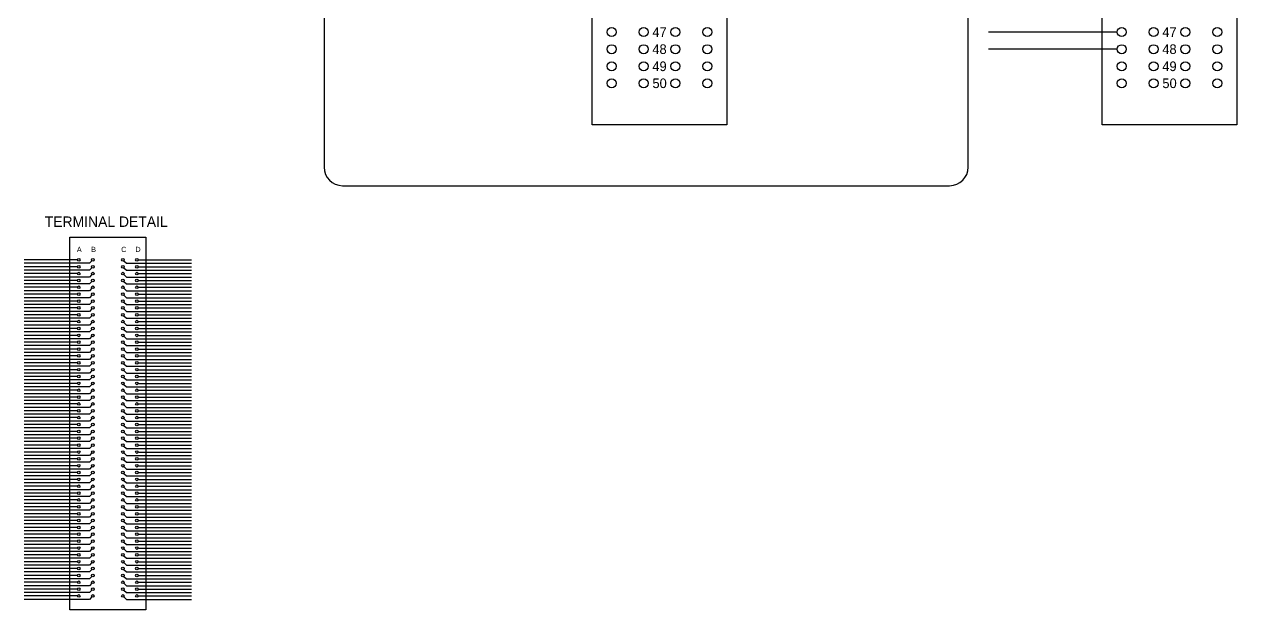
# Model space of a CAD drawing. Extents: x 0.15 to 2.83, y 0.04 to 1.77.
# Drawn here: x 0.174 to 1.487, y 0.065 to 0.698 of the extents above; entities that cross this region are included whole.
import ezdxf

# ---------------------------------------------------------------- set-up
doc = ezdxf.new("R2010")
doc.units = 0
for name, color, linetype in [('ANNO-TEXT', 7, 'Continuous'), ('E-POWR-EQPM', 7, 'Continuous'), ('Q-SCHM', 7, 'Continuous')]:
    doc.layers.add(name, color=color, linetype=linetype)

msp = doc.modelspace()

# ---------------------------------------------------------------- linework, layer by layer
at = {"layer": 'E-POWR-EQPM'}
for p, q in [((0.2312, 0.4434), (0.1736, 0.4434)), ((0.2442, 0.4397), (0.1736, 0.4397)), ((0.2312, 0.4359), (0.1736, 0.4359)), ((0.2469, 0.4423), (0.2442, 0.4397)), ((0.2469, 0.4349), (0.2442, 0.4322)), ((0.2815, 0.4423), (0.2842, 0.4397)), ((0.2815, 0.4349), (0.2842, 0.4322)), ((0.2842, 0.4397), (0.3548, 0.4397)), ((0.2972, 0.4434), (0.3548, 0.4434)), ((0.2972, 0.4359), (0.3548, 0.4359)), ((0.2442, 0.4322), (0.1736, 0.4322)), ((0.2312, 0.4285), (0.1736, 0.4285)), ((0.2442, 0.4248), (0.1736, 0.4248)), ((0.2312, 0.4211), (0.1736, 0.4211)), ((0.2469, 0.4275), (0.2442, 0.4248)), ((0.2815, 0.4275), (0.2842, 0.4248)), ((0.2842, 0.4322), (0.3548, 0.4322)), ((0.2842, 0.4248), (0.3548, 0.4248)), ((0.2972, 0.4285), (0.3548, 0.4285)), ((0.2972, 0.4211), (0.3548, 0.4211)), ((0.2442, 0.4174), (0.1736, 0.4174)), ((0.2312, 0.4137), (0.1736, 0.4137)), ((0.2442, 0.41), (0.1736, 0.41)), ((0.2469, 0.4201), (0.2442, 0.4174)), ((0.2469, 0.4127), (0.2442, 0.41)), ((0.2815, 0.4201), (0.2842, 0.4174)), ((0.2815, 0.4127), (0.2842, 0.41)), ((0.2842, 0.4174), (0.3548, 0.4174)), ((0.2842, 0.41), (0.3548, 0.41)), ((0.2972, 0.4137), (0.3548, 0.4137)), ((0.2312, 0.4063), (0.1736, 0.4063)), ((0.2442, 0.4025), (0.1736, 0.4025)), ((0.2312, 0.3988), (0.1736, 0.3988)), ((0.2442, 0.3951), (0.1736, 0.3951)), ((0.2469, 0.4052), (0.2442, 0.4025)), ((0.2469, 0.3978), (0.2442, 0.3951)), ((0.2815, 0.4052), (0.2842, 0.4025)), ((0.2815, 0.3978), (0.2842, 0.3951)), ((0.2842, 0.4025), (0.3548, 0.4025)), ((0.2842, 0.3951), (0.3548, 0.3951)), ((0.2972, 0.4063), (0.3548, 0.4063)), ((0.2972, 0.3988), (0.3548, 0.3988)), ((0.2312, 0.3914), (0.1736, 0.3914)), ((0.2442, 0.3877), (0.1736, 0.3877)), ((0.2312, 0.384), (0.1736, 0.384)), ((0.2469, 0.3904), (0.2442, 0.3877)), ((0.2469, 0.383), (0.2442, 0.3803)), ((0.2815, 0.3904), (0.2842, 0.3877)), ((0.2815, 0.383), (0.2842, 0.3803)), ((0.2842, 0.3877), (0.3548, 0.3877)), ((0.2972, 0.3914), (0.3548, 0.3914)), ((0.2972, 0.384), (0.3548, 0.384)), ((0.2442, 0.3803), (0.1736, 0.3803)), ((0.2312, 0.3766), (0.1736, 0.3766)), ((0.2442, 0.3729), (0.1736, 0.3729)), ((0.2312, 0.3691), (0.1736, 0.3691)), ((0.2469, 0.3755), (0.2442, 0.3729)), ((0.2469, 0.3681), (0.2442, 0.3654)), ((0.2815, 0.3755), (0.2842, 0.3729)), ((0.2815, 0.3681), (0.2842, 0.3654)), ((0.2842, 0.3803), (0.3548, 0.3803)), ((0.2842, 0.3729), (0.3548, 0.3729)), ((0.2972, 0.3766), (0.3548, 0.3766)), ((0.2972, 0.3691), (0.3548, 0.3691)), ((0.2442, 0.3654), (0.1736, 0.3654)), ((0.2312, 0.3617), (0.1736, 0.3617)), ((0.2442, 0.358), (0.1736, 0.358)), ((0.2469, 0.3607), (0.2442, 0.358)), ((0.2815, 0.3607), (0.2842, 0.358)), ((0.2842, 0.3654), (0.3548, 0.3654)), ((0.2842, 0.358), (0.3548, 0.358)), ((0.2972, 0.3617), (0.3548, 0.3617)), ((0.2312, 0.3543), (0.1736, 0.3543)), ((0.2442, 0.3506), (0.1736, 0.3506)), ((0.2312, 0.3469), (0.1736, 0.3469)), ((0.2442, 0.3432), (0.1736, 0.3432)), ((0.2469, 0.3533), (0.2442, 0.3506)), ((0.2469, 0.3459), (0.2442, 0.3432)), ((0.2815, 0.3533), (0.2842, 0.3506)), ((0.2815, 0.3459), (0.2842, 0.3432)), ((0.2842, 0.3506), (0.3548, 0.3506)), ((0.2842, 0.3432), (0.3548, 0.3432)), ((0.2972, 0.3543), (0.3548, 0.3543)), ((0.2972, 0.3469), (0.3548, 0.3469)), ((0.2312, 0.3395), (0.1736, 0.3395)), ((0.2442, 0.3357), (0.1736, 0.3357)), ((0.2312, 0.332), (0.1736, 0.332)), ((0.2442, 0.3283), (0.1736, 0.3283)), ((0.2469, 0.3384), (0.2442, 0.3357)), ((0.2469, 0.331), (0.2442, 0.3283)), ((0.2815, 0.3384), (0.2842, 0.3357)), ((0.2815, 0.331), (0.2842, 0.3283)), ((0.2842, 0.3357), (0.3548, 0.3357)), ((0.2842, 0.3283), (0.3548, 0.3283)), ((0.2972, 0.3395), (0.3548, 0.3395)), ((0.2972, 0.332), (0.3548, 0.332)), ((0.2312, 0.3246), (0.1736, 0.3246)), ((0.2442, 0.3209), (0.1736, 0.3209)), ((0.2312, 0.3172), (0.1736, 0.3172)), ((0.2469, 0.3236), (0.2442, 0.3209)), ((0.2469, 0.3162), (0.2442, 0.3135)), ((0.2815, 0.3236), (0.2842, 0.3209)), ((0.2815, 0.3162), (0.2842, 0.3135)), ((0.2842, 0.3209), (0.3548, 0.3209)), ((0.2972, 0.3246), (0.3548, 0.3246)), ((0.2972, 0.3172), (0.3548, 0.3172)), ((0.2442, 0.3135), (0.1736, 0.3135)), ((0.2312, 0.3098), (0.1736, 0.3098)), ((0.2442, 0.3061), (0.1736, 0.3061)), ((0.2312, 0.3023), (0.1736, 0.3023)), ((0.2469, 0.3087), (0.2442, 0.3061)), ((0.2815, 0.3087), (0.2842, 0.3061)), ((0.2842, 0.3135), (0.3548, 0.3135)), ((0.2842, 0.3061), (0.3548, 0.3061)), ((0.2972, 0.3098), (0.3548, 0.3098)), ((0.2972, 0.3023), (0.3548, 0.3023)), ((0.2442, 0.2986), (0.1736, 0.2986)), ((0.2312, 0.2949), (0.1736, 0.2949)), ((0.2442, 0.2912), (0.1736, 0.2912)), ((0.2469, 0.3013), (0.2442, 0.2986)), ((0.2469, 0.2939), (0.2442, 0.2912)), ((0.2815, 0.3013), (0.2842, 0.2986)), ((0.2815, 0.2939), (0.2842, 0.2912)), ((0.2842, 0.2986), (0.3548, 0.2986)), ((0.2842, 0.2912), (0.3548, 0.2912)), ((0.2972, 0.2949), (0.3548, 0.2949)), ((0.2312, 0.2875), (0.1736, 0.2875)), ((0.2442, 0.2838), (0.1736, 0.2838)), ((0.2312, 0.2801), (0.1736, 0.2801)), ((0.2442, 0.2764), (0.1736, 0.2764)), ((0.2469, 0.2865), (0.2442, 0.2838)), ((0.2469, 0.2791), (0.2442, 0.2764)), ((0.2815, 0.2865), (0.2842, 0.2838)), ((0.2815, 0.2791), (0.2842, 0.2764)), ((0.2842, 0.2838), (0.3548, 0.2838)), ((0.2842, 0.2764), (0.3548, 0.2764)), ((0.2972, 0.2875), (0.3548, 0.2875)), ((0.2972, 0.2801), (0.3548, 0.2801)), ((0.2312, 0.2727), (0.1736, 0.2727)), ((0.2442, 0.2689), (0.1736, 0.2689)), ((0.2312, 0.2652), (0.1736, 0.2652)), ((0.2469, 0.2716), (0.2442, 0.2689)), ((0.2469, 0.2642), (0.2442, 0.2615)), ((0.2815, 0.2716), (0.2842, 0.2689)), ((0.2815, 0.2642), (0.2842, 0.2615)), ((0.2842, 0.2689), (0.3548, 0.2689)), ((0.2972, 0.2727), (0.3548, 0.2727)), ((0.2972, 0.2652), (0.3548, 0.2652)), ((0.2442, 0.2615), (0.1736, 0.2615)), ((0.2312, 0.2578), (0.1736, 0.2578)), ((0.2442, 0.2541), (0.1736, 0.2541)), ((0.2312, 0.2504), (0.1736, 0.2504)), ((0.2469, 0.2568), (0.2442, 0.2541)), ((0.2815, 0.2568), (0.2842, 0.2541)), ((0.2842, 0.2615), (0.3548, 0.2615)), ((0.2842, 0.2541), (0.3548, 0.2541)), ((0.2972, 0.2578), (0.3548, 0.2578)), ((0.2972, 0.2504), (0.3548, 0.2504)), ((0.2442, 0.2467), (0.1736, 0.2467)), ((0.2312, 0.243), (0.1736, 0.243)), ((0.2442, 0.2393), (0.1736, 0.2393)), ((0.2469, 0.2494), (0.2442, 0.2467)), ((0.2469, 0.2419), (0.2442, 0.2393)), ((0.2815, 0.2494), (0.2842, 0.2467)), ((0.2815, 0.2419), (0.2842, 0.2393)), ((0.2842, 0.2467), (0.3548, 0.2467)), ((0.2842, 0.2393), (0.3548, 0.2393)), ((0.2972, 0.243), (0.3548, 0.243)), ((0.2312, 0.2355), (0.1736, 0.2355)), ((0.2442, 0.2318), (0.1736, 0.2318)), ((0.2312, 0.2281), (0.1736, 0.2281)), ((0.2442, 0.2244), (0.1736, 0.2244)), ((0.2469, 0.2345), (0.2442, 0.2318)), ((0.2469, 0.2271), (0.2442, 0.2244)), ((0.2815, 0.2345), (0.2842, 0.2318)), ((0.2815, 0.2271), (0.2842, 0.2244)), ((0.2842, 0.2318), (0.3548, 0.2318)), ((0.2842, 0.2244), (0.3548, 0.2244)), ((0.2972, 0.2355), (0.3548, 0.2355)), ((0.2972, 0.2281), (0.3548, 0.2281)), ((0.2312, 0.2207), (0.1736, 0.2207)), ((0.2442, 0.217), (0.1736, 0.217)), ((0.2312, 0.2133), (0.1736, 0.2133)), ((0.2469, 0.2197), (0.2442, 0.217)), ((0.2469, 0.2123), (0.2442, 0.2096)), ((0.2815, 0.2197), (0.2842, 0.217)), ((0.2815, 0.2123), (0.2842, 0.2096)), ((0.2842, 0.217), (0.3548, 0.217)), ((0.2972, 0.2207), (0.3548, 0.2207)), ((0.2972, 0.2133), (0.3548, 0.2133)), ((0.2442, 0.2096), (0.1736, 0.2096)), ((0.2312, 0.2059), (0.1736, 0.2059)), ((0.2442, 0.2021), (0.1736, 0.2021)), ((0.2312, 0.1984), (0.1736, 0.1984)), ((0.2469, 0.2048), (0.2442, 0.2021)), ((0.2469, 0.1974), (0.2442, 0.1947)), ((0.2815, 0.2048), (0.2842, 0.2021)), ((0.2815, 0.1974), (0.2842, 0.1947)), ((0.2842, 0.2096), (0.3548, 0.2096)), ((0.2842, 0.2021), (0.3548, 0.2021)), ((0.2972, 0.2059), (0.3548, 0.2059)), ((0.2972, 0.1984), (0.3548, 0.1984)), ((0.2442, 0.1947), (0.1736, 0.1947)), ((0.2312, 0.191), (0.1736, 0.191)), ((0.2442, 0.1873), (0.1736, 0.1873)), ((0.2469, 0.19), (0.2442, 0.1873)), ((0.2815, 0.19), (0.2842, 0.1873)), ((0.2842, 0.1947), (0.3548, 0.1947)), ((0.2842, 0.1873), (0.3548, 0.1873)), ((0.2972, 0.191), (0.3548, 0.191)), ((0.2312, 0.1836), (0.1736, 0.1836)), ((0.2442, 0.1799), (0.1736, 0.1799)), ((0.2312, 0.1762), (0.1736, 0.1762)), ((0.2442, 0.1725), (0.1736, 0.1725)), ((0.2469, 0.1826), (0.2442, 0.1799)), ((0.2469, 0.1751), (0.2442, 0.1725)), ((0.2815, 0.1826), (0.2842, 0.1799)), ((0.2815, 0.1751), (0.2842, 0.1725)), ((0.2842, 0.1799), (0.3548, 0.1799)), ((0.2842, 0.1725), (0.3548, 0.1725)), ((0.2972, 0.1836), (0.3548, 0.1836)), ((0.2972, 0.1762), (0.3548, 0.1762)), ((0.2312, 0.1687), (0.1736, 0.1687)), ((0.2442, 0.165), (0.1736, 0.165)), ((0.2312, 0.1613), (0.1736, 0.1613)), ((0.2442, 0.1576), (0.1736, 0.1576)), ((0.2469, 0.1677), (0.2442, 0.165)), ((0.2469, 0.1603), (0.2442, 0.1576)), ((0.2815, 0.1677), (0.2842, 0.165)), ((0.2815, 0.1603), (0.2842, 0.1576)), ((0.2842, 0.165), (0.3548, 0.165)), ((0.2842, 0.1576), (0.3548, 0.1576)), ((0.2972, 0.1687), (0.3548, 0.1687)), ((0.2972, 0.1613), (0.3548, 0.1613)), ((0.2312, 0.1539), (0.1736, 0.1539)), ((0.2442, 0.1502), (0.1736, 0.1502)), ((0.2312, 0.1465), (0.1736, 0.1465)), ((0.2469, 0.1529), (0.2442, 0.1502)), ((0.2469, 0.1455), (0.2442, 0.1428)), ((0.2815, 0.1529), (0.2842, 0.1502)), ((0.2815, 0.1455), (0.2842, 0.1428)), ((0.2842, 0.1502), (0.3548, 0.1502)), ((0.2972, 0.1539), (0.3548, 0.1539)), ((0.2972, 0.1465), (0.3548, 0.1465)), ((0.2442, 0.1428), (0.1736, 0.1428)), ((0.2312, 0.1391), (0.1736, 0.1391)), ((0.2442, 0.1353), (0.1736, 0.1353)), ((0.2312, 0.1316), (0.1736, 0.1316)), ((0.2469, 0.138), (0.2442, 0.1353)), ((0.2815, 0.138), (0.2842, 0.1353)), ((0.2842, 0.1428), (0.3548, 0.1428)), ((0.2842, 0.1353), (0.3548, 0.1353)), ((0.2972, 0.1391), (0.3548, 0.1391)), ((0.2972, 0.1316), (0.3548, 0.1316)), ((0.2442, 0.1279), (0.1736, 0.1279)), ((0.2312, 0.1242), (0.1736, 0.1242)), ((0.2442, 0.1205), (0.1736, 0.1205)), ((0.2469, 0.1306), (0.2442, 0.1279)), ((0.2469, 0.1232), (0.2442, 0.1205)), ((0.2815, 0.1306), (0.2842, 0.1279)), ((0.2815, 0.1232), (0.2842, 0.1205)), ((0.2842, 0.1279), (0.3548, 0.1279)), ((0.2842, 0.1205), (0.3548, 0.1205)), ((0.2972, 0.1242), (0.3548, 0.1242)), ((0.2312, 0.1168), (0.1736, 0.1168)), ((0.2442, 0.1131), (0.1736, 0.1131)), ((0.2312, 0.1094), (0.1736, 0.1094)), ((0.2442, 0.1057), (0.1736, 0.1057)), ((0.2469, 0.1158), (0.2442, 0.1131)), ((0.2469, 0.1084), (0.2442, 0.1057)), ((0.2815, 0.1158), (0.2842, 0.1131)), ((0.2815, 0.1084), (0.2842, 0.1057)), ((0.2842, 0.1131), (0.3548, 0.1131)), ((0.2842, 0.1057), (0.3548, 0.1057)), ((0.2972, 0.1168), (0.3548, 0.1168)), ((0.2972, 0.1094), (0.3548, 0.1094)), ((0.2312, 0.1019), (0.1736, 0.1019)), ((0.2442, 0.0982), (0.1736, 0.0982)), ((0.2312, 0.0945), (0.1736, 0.0945)), ((0.2469, 0.1009), (0.2442, 0.0982)), ((0.2469, 0.0935), (0.2442, 0.0908)), ((0.2815, 0.1009), (0.2842, 0.0982)), ((0.2815, 0.0935), (0.2842, 0.0908)), ((0.2842, 0.0982), (0.3548, 0.0982)), ((0.2972, 0.1019), (0.3548, 0.1019)), ((0.2972, 0.0945), (0.3548, 0.0945)), ((0.2442, 0.0908), (0.1736, 0.0908)), ((0.2312, 0.0871), (0.1736, 0.0871)), ((0.2442, 0.0834), (0.1736, 0.0834)), ((0.2312, 0.0797), (0.1736, 0.0797)), ((0.2469, 0.0861), (0.2442, 0.0834)), ((0.2815, 0.0861), (0.2842, 0.0834)), ((0.2842, 0.0908), (0.3548, 0.0908)), ((0.2842, 0.0834), (0.3548, 0.0834)), ((0.2972, 0.0871), (0.3548, 0.0871)), ((0.2972, 0.0797), (0.3548, 0.0797)), ((0.2442, 0.076), (0.1736, 0.076)), ((0.2469, 0.0787), (0.2442, 0.076)), ((0.2815, 0.0787), (0.2842, 0.076)), ((0.2842, 0.076), (0.3548, 0.076))]:
    msp.add_line(p, q, dxfattribs=at)
msp.add_lwpolyline([(0.2231, 0.4681), (0.3052, 0.4681), (0.3052, 0.0648), (0.2231, 0.0648)], close=True, dxfattribs=at)
for centre in [(0.2326, 0.4434), (0.2326, 0.4359), (0.2479, 0.4434), (0.2479, 0.4359), (0.2805, 0.4434), (0.2805, 0.4359), (0.2957, 0.4434), (0.2957, 0.4359), (0.2326, 0.4285), (0.2326, 0.4211), (0.2479, 0.4285), (0.2479, 0.4211), (0.2805, 0.4285), (0.2805, 0.4211), (0.2957, 0.4285), (0.2957, 0.4211), (0.2326, 0.4137), (0.2326, 0.4063), (0.2479, 0.4137), (0.2479, 0.4063), (0.2805, 0.4137), (0.2805, 0.4063), (0.2957, 0.4137), (0.2957, 0.4063), (0.2326, 0.3988), (0.2479, 0.3988), (0.2805, 0.3988), (0.2957, 0.3988), (0.2326, 0.3914), (0.2326, 0.384), (0.2479, 0.3914), (0.2479, 0.384), (0.2805, 0.3914), (0.2805, 0.384), (0.2957, 0.3914), (0.2957, 0.384), (0.2326, 0.3766), (0.2326, 0.3691), (0.2479, 0.3766), (0.2479, 0.3691), (0.2805, 0.3766), (0.2805, 0.3691), (0.2957, 0.3766), (0.2957, 0.3691), (0.2326, 0.3617), (0.2326, 0.3543), (0.2479, 0.3617), (0.2479, 0.3543), (0.2805, 0.3617), (0.2805, 0.3543), (0.2957, 0.3617), (0.2957, 0.3543), (0.2326, 0.3469), (0.2479, 0.3469), (0.2805, 0.3469), (0.2957, 0.3469), (0.2326, 0.3395), (0.2326, 0.332), (0.2479, 0.3395), (0.2479, 0.332), (0.2805, 0.3395), (0.2805, 0.332), (0.2957, 0.3395), (0.2957, 0.332), (0.2326, 0.3246), (0.2326, 0.3172), (0.2479, 0.3246), (0.2479, 0.3172), (0.2805, 0.3246), (0.2805, 0.3172), (0.2957, 0.3246), (0.2957, 0.3172), (0.2326, 0.3098), (0.2326, 0.3023), (0.2479, 0.3098), (0.2479, 0.3023), (0.2805, 0.3098), (0.2805, 0.3023), (0.2957, 0.3098), (0.2957, 0.3023), (0.2326, 0.2949), (0.2326, 0.2875), (0.2479, 0.2949), (0.2479, 0.2875), (0.2805, 0.2949), (0.2805, 0.2875), (0.2957, 0.2949), (0.2957, 0.2875), (0.2326, 0.2801), (0.2479, 0.2801), (0.2805, 0.2801), (0.2957, 0.2801), (0.2326, 0.2727), (0.2326, 0.2652), (0.2479, 0.2727), (0.2479, 0.2652), (0.2805, 0.2727), (0.2805, 0.2652), (0.2957, 0.2727), (0.2957, 0.2652), (0.2326, 0.2578), (0.2326, 0.2504), (0.2479, 0.2578), (0.2479, 0.2504), (0.2805, 0.2578), (0.2805, 0.2504), (0.2957, 0.2578), (0.2957, 0.2504), (0.2326, 0.243), (0.2326, 0.2355), (0.2479, 0.243), (0.2479, 0.2355), (0.2805, 0.243), (0.2805, 0.2355), (0.2957, 0.243), (0.2957, 0.2355), (0.2326, 0.2281), (0.2479, 0.2281), (0.2805, 0.2281), (0.2957, 0.2281), (0.2326, 0.2207), (0.2326, 0.2133), (0.2479, 0.2207), (0.2479, 0.2133), (0.2805, 0.2207), (0.2805, 0.2133), (0.2957, 0.2207), (0.2957, 0.2133), (0.2326, 0.2059), (0.2326, 0.1984), (0.2479, 0.2059), (0.2479, 0.1984), (0.2805, 0.2059), (0.2805, 0.1984), (0.2957, 0.2059), (0.2957, 0.1984), (0.2326, 0.191), (0.2326, 0.1836), (0.2479, 0.191), (0.2479, 0.1836), (0.2805, 0.191), (0.2805, 0.1836), (0.2957, 0.191), (0.2957, 0.1836), (0.2326, 0.1762), (0.2479, 0.1762), (0.2805, 0.1762), (0.2957, 0.1762), (0.2326, 0.1687), (0.2326, 0.1613), (0.2479, 0.1687), (0.2479, 0.1613), (0.2805, 0.1687), (0.2805, 0.1613), (0.2957, 0.1687), (0.2957, 0.1613), (0.2326, 0.1539), (0.2326, 0.1465), (0.2479, 0.1539), (0.2479, 0.1465), (0.2805, 0.1539), (0.2805, 0.1465), (0.2957, 0.1539), (0.2957, 0.1465), (0.2326, 0.1391), (0.2326, 0.1316), (0.2479, 0.1391), (0.2479, 0.1316), (0.2805, 0.1391), (0.2805, 0.1316), (0.2957, 0.1391), (0.2957, 0.1316), (0.2326, 0.1242), (0.2326, 0.1168), (0.2479, 0.1242), (0.2479, 0.1168), (0.2805, 0.1242), (0.2805, 0.1168), (0.2957, 0.1242), (0.2957, 0.1168), (0.2326, 0.1094), (0.2479, 0.1094), (0.2805, 0.1094), (0.2957, 0.1094), (0.2326, 0.1019), (0.2326, 0.0945), (0.2479, 0.1019), (0.2479, 0.0945), (0.2805, 0.1019), (0.2805, 0.0945), (0.2957, 0.1019), (0.2957, 0.0945), (0.2326, 0.0871), (0.2326, 0.0797), (0.2479, 0.0871), (0.2479, 0.0797), (0.2805, 0.0871), (0.2805, 0.0797), (0.2957, 0.0871), (0.2957, 0.0797)]:
    msp.add_circle(centre, 0.00144, dxfattribs=at)
at = {"layer": 'Q-SCHM'}
for p, q in [((1.1959, 0.5437), (1.1959, 1.5189)), ((0.4983, 1.0928), (0.4983, 0.5437)), ((1.3574, 0.6899), (1.218, 0.6899)), ((1.3574, 0.6714), (1.218, 0.6714)), ((0.5183, 0.5237), (1.1759, 0.5237))]:
    msp.add_line(p, q, dxfattribs=at)
for points in [[(0.7888, 1.6022), (0.9345, 1.6022), (0.9345, 0.5896), (0.7888, 0.5896)], [(1.3411, 1.6022), (1.4868, 1.6022), (1.4868, 0.5896), (1.3411, 0.5896)]]:
    msp.add_lwpolyline(points, close=True, dxfattribs=at)
for centre in [(0.8099, 0.6899), (0.8444, 0.6899), (0.8789, 0.6899), (0.9134, 0.6899), (1.3623, 0.6899), (1.3967, 0.6899), (1.4312, 0.6899), (1.4657, 0.6899), (0.8099, 0.6714), (0.8444, 0.6714), (0.8789, 0.6714), (0.9134, 0.6714), (1.3623, 0.6714), (1.3967, 0.6714), (1.4312, 0.6714), (1.4657, 0.6714), (0.8099, 0.6529), (0.8444, 0.6529), (0.8789, 0.6529), (0.9134, 0.6529), (1.3623, 0.6529), (1.3967, 0.6529), (1.4312, 0.6529), (1.4657, 0.6529), (0.8099, 0.6345), (0.8444, 0.6345), (0.8789, 0.6345), (0.9134, 0.6345), (1.3623, 0.6345), (1.3967, 0.6345), (1.4312, 0.6345), (1.4657, 0.6345)]:
    msp.add_circle(centre, 0.00488, dxfattribs=at)
for centre, start, end in [((0.5183, 0.5437), 180, 270), ((1.1759, 0.5437), 270, 360)]:
    msp.add_arc(centre, 0.02, start, end, dxfattribs=at)

# ---------------------------------------------------------------- texts
at = {"layer": 'ANNO-TEXT'}
for s, p in [('47', (0.8539, 0.6846)), ('47', (1.4062, 0.6846)), ('48', (0.8539, 0.6662)), ('48', (1.4062, 0.6662)), ('49', (0.8539, 0.6477)), ('49', (1.4062, 0.6477)), ('50', (0.854, 0.6293)), ('50', (1.4063, 0.6293))]:
    msp.add_text(s, height=0.01042, dxfattribs=at).set_placement(p)
at = {"layer": 'E-POWR-EQPM'}
for s, height, p in [('TERMINAL DETAIL', 0.011271, (0.1958, 0.4791)), ('A', 0.00564, (0.2306, 0.4519)), ('B', 0.00564, (0.2461, 0.4519)), ('C', 0.00564, (0.2786, 0.4519)), ('D', 0.00564, (0.294, 0.4519))]:
    msp.add_text(s, height=height, dxfattribs=at).set_placement(p)

doc.saveas('drawing.dxf')
